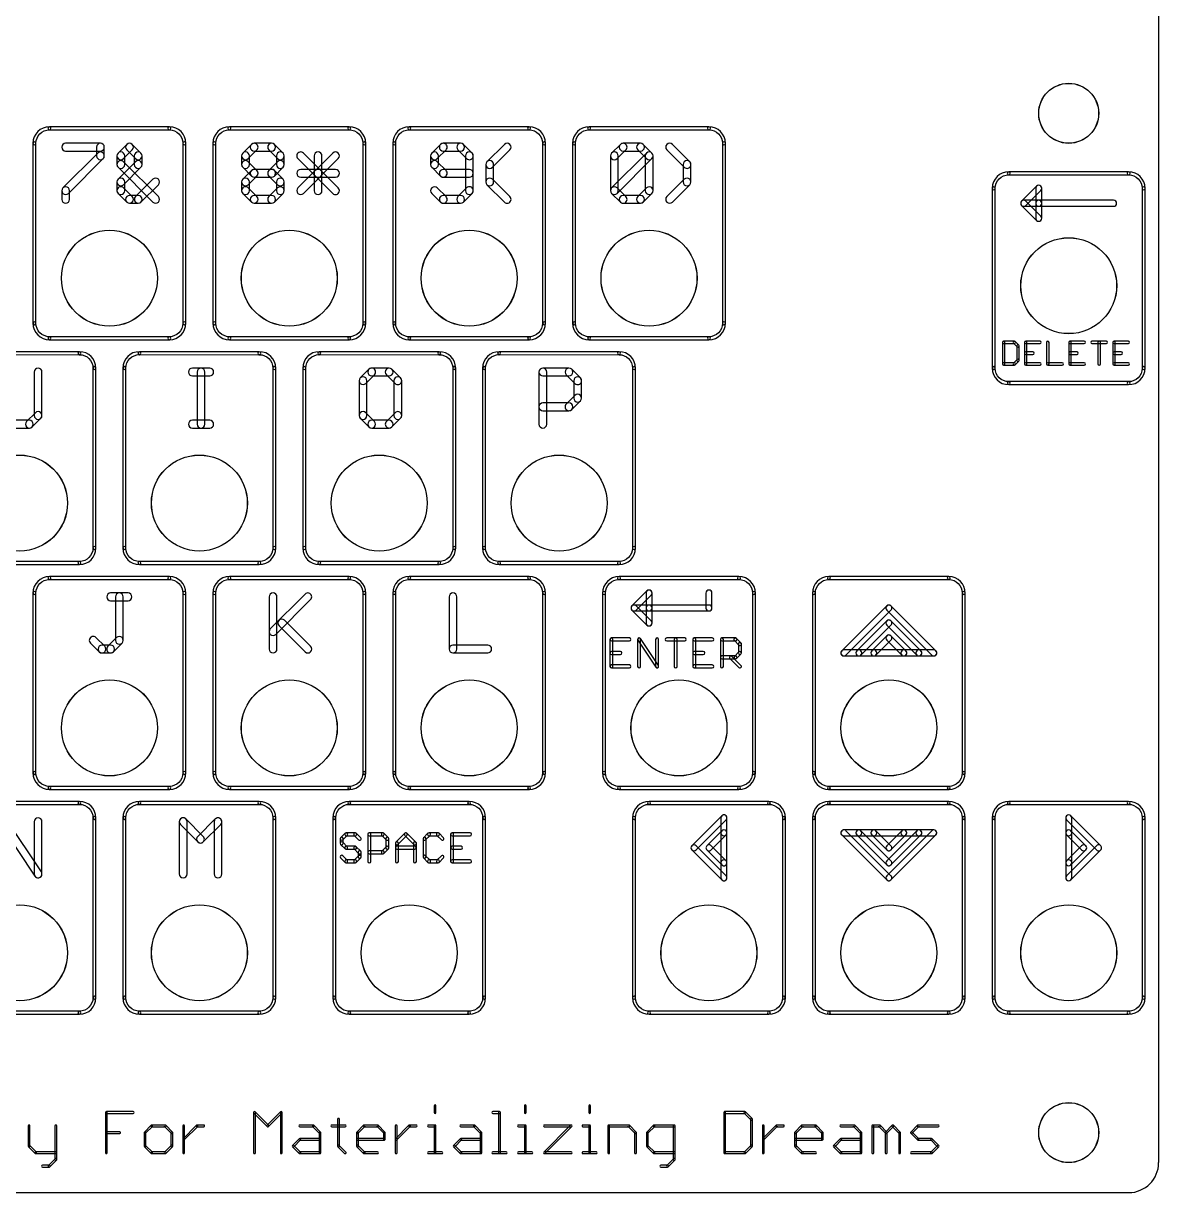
# Model space of a CAD drawing. Extents: x 1.9 to 101, y 1.3 to 100.3.
# Drawn here: x 52.87 to 100.97, y 1.27 to 50.8 of the extents above; entities that cross this region are included whole.
import ezdxf

# ---------------------------------------------------------------- set-up
doc = ezdxf.new("R2010")
doc.units = 0
doc.layers.add('20', color=7, linetype='CONTINUOUS')
doc.layers.add('25', color=6, linetype='CONTINUOUS')

msp = doc.modelspace()

# ---------------------------------------------------------------- linework, layer by layer
at = {"layer": '20'}
for p, q in [((100.965, 99.06), (100.965, 2.54)), ((3.175, 1.27), (99.695, 1.27))]:
    msp.add_line(p, q, dxfattribs=at)
for centre, radius in [((97.155, 46.99), 1.2713), ((97.155, 46.99), 1.2687), ((56.515, 40.005), 2.0333), ((56.515, 40.005), 2.0307), ((64.135, 40.005), 2.0333), ((64.135, 40.005), 2.0307), ((71.755, 40.005), 2.0333), ((71.755, 40.005), 2.0307), ((79.375, 40.005), 2.0333), ((79.375, 40.005), 2.0307), ((97.155, 39.6875), 2.0333), ((97.155, 39.6875), 2.0307), ((52.705, 30.48), 2.0333), ((52.705, 30.48), 2.0307), ((60.325, 30.48), 2.0333), ((60.325, 30.48), 2.0307), ((67.945, 30.48), 2.0333), ((67.945, 30.48), 2.0307), ((75.565, 30.48), 2.0333), ((75.565, 30.48), 2.0307), ((56.515, 20.955), 2.0333), ((56.515, 20.955), 2.0307), ((64.135, 20.955), 2.0333), ((64.135, 20.955), 2.0307), ((71.755, 20.955), 2.0333), ((71.755, 20.955), 2.0307), ((80.645, 20.955), 2.0333), ((80.645, 20.955), 2.0307), ((89.535, 20.955), 2.0333), ((89.535, 20.955), 2.0307), ((52.705, 11.43), 2.0333), ((52.705, 11.43), 2.0307), ((60.325, 11.43), 2.0333), ((60.325, 11.43), 2.0307), ((69.215, 11.43), 2.0333), ((69.215, 11.43), 2.0307), ((81.915, 11.43), 2.0333), ((81.915, 11.43), 2.0307), ((89.535, 11.43), 2.0333), ((89.535, 11.43), 2.0307), ((97.155, 11.43), 2.0333), ((97.155, 11.43), 2.0307), ((97.155, 3.81), 1.2713), ((97.155, 3.81), 1.2687)]:
    msp.add_circle(centre, radius, dxfattribs=at)
msp.add_arc((99.695, 2.54), 1.27, 270, 0, dxfattribs=at)
at = {"layer": '25'}
for points in [[(53.975, 46.2915, 1), (53.975, 46.4185, 0.4142), (53.2765, 45.72, 1), (53.4035, 45.72, -0.4142)], [(59.055, 46.4185), (53.975, 46.4185, 1), (53.975, 46.2915), (59.055, 46.2915, 1)], [(59.6265, 45.72, 1), (59.7535, 45.72, 0.4142), (59.055, 46.4185, 1), (59.055, 46.2915, -0.4142)], [(61.595, 46.2915, 1), (61.595, 46.4185, 0.4142), (60.8965, 45.72, 1), (61.0235, 45.72, -0.4142)], [(66.675, 46.4185), (61.595, 46.4185, 1), (61.595, 46.2915), (66.675, 46.2915, 1)], [(67.2465, 45.72, 1), (67.3735, 45.72, 0.4142), (66.675, 46.4185, 1), (66.675, 46.2915, -0.4142)], [(69.215, 46.2915, 1), (69.215, 46.4185, 0.4142), (68.5165, 45.72, 1), (68.6435, 45.72, -0.4142)], [(74.295, 46.4185), (69.215, 46.4185, 1), (69.215, 46.2915), (74.295, 46.2915, 1)], [(74.8665, 45.72, 1), (74.9935, 45.72, 0.4142), (74.295, 46.4185, 1), (74.295, 46.2915, -0.4142)], [(76.835, 46.2915, 1), (76.835, 46.4185, 0.4142), (76.1365, 45.72, 1), (76.2635, 45.72, -0.4142)], [(81.915, 46.4185), (76.835, 46.4185, 1), (76.835, 46.2915), (81.915, 46.2915, 1)], [(82.4865, 45.72, 1), (82.6135, 45.72, 0.4142), (81.915, 46.4185, 1), (81.915, 46.2915, -0.4142)], [(53.2765, 45.72), (53.2765, 38.1, 1), (53.4035, 38.1), (53.4035, 45.72, 1)], [(54.6588, 45.3917), (56.1333, 45.3917, 1), (56.1333, 45.7219), (54.6588, 45.7219, 1)], [(55.9682, 45.5568), (55.9682, 45.1882, 1), (56.2984, 45.1882), (56.2984, 45.5568, 1)], [(57.2495, 45.6735), (56.8809, 45.3049, 1), (57.1143, 45.0714), (57.483, 45.44, 1)], [(57.8516, 45.3049), (57.483, 45.6735, 1), (57.2495, 45.44), (57.6181, 45.0714, 1)], [(59.7535, 38.1), (59.7535, 45.72, 1), (59.6265, 45.72), (59.6265, 38.1, 1)], [(60.8965, 45.72), (60.8965, 38.1, 1), (61.0235, 38.1), (61.0235, 45.72, 1)], [(62.3955, 45.0714), (62.7642, 45.44, 1), (62.5307, 45.6735), (62.1621, 45.3049, 1)], [(62.6474, 45.3917), (63.3846, 45.3917, 1), (63.3846, 45.7219), (62.6474, 45.7219, 1)], [(63.2679, 45.44), (63.6365, 45.0714, 1), (63.87, 45.3049), (63.5014, 45.6735, 1)], [(67.3735, 38.1), (67.3735, 45.72, 1), (67.2465, 45.72), (67.2465, 38.1, 1)], [(68.5165, 45.72), (68.5165, 38.1, 1), (68.6435, 38.1), (68.6435, 45.72, 1)], [(70.5405, 45.6735), (70.1719, 45.3049, 1), (70.4053, 45.0714), (70.774, 45.44, 1)], [(71.3944, 45.7219), (70.6572, 45.7219, 1), (70.6572, 45.3917), (71.3944, 45.3917, 1)], [(71.8798, 45.3049), (71.5112, 45.6735, 1), (71.2777, 45.44), (71.6463, 45.0714, 1)], [(72.7441, 44.7028), (73.4814, 45.44, 1), (73.2479, 45.6735), (72.5107, 44.9363, 1)], [(74.9935, 38.1), (74.9935, 45.72, 1), (74.8665, 45.72), (74.8665, 38.1, 1)], [(76.1365, 45.72), (76.1365, 38.1, 1), (76.2635, 38.1), (76.2635, 45.72, 1)], [(78.0253, 45.0714), (78.394, 45.44, 1), (78.1605, 45.6735), (77.7919, 45.3049, 1)], [(78.2772, 45.3917), (79.0144, 45.3917, 1), (79.0144, 45.7219), (78.2772, 45.7219, 1)], [(78.8977, 45.44), (79.2663, 45.0714, 1), (79.4998, 45.3049), (79.1312, 45.6735, 1)], [(81.1014, 44.9363), (80.3641, 45.6735, 1), (80.1307, 45.44), (80.8679, 44.7028, 1)], [(82.6135, 38.1), (82.6135, 45.72, 1), (82.4865, 45.72), (82.4865, 38.1, 1)], [(56.0165, 45.3049), (54.5421, 43.8305, 1), (54.7755, 43.597), (56.25, 45.0714, 1)], [(56.8325, 45.1882), (56.8325, 44.8196, 1), (57.1627, 44.8196), (57.1627, 45.1882, 1)], [(57.8999, 44.8196), (57.8999, 45.1882, 1), (57.5697, 45.1882), (57.5697, 44.8196, 1)], [(62.4439, 44.8196), (62.4439, 45.1882, 1), (62.1137, 45.1882), (62.1137, 44.8196, 1)], [(63.5882, 45.1882), (63.5882, 44.8196, 1), (63.9184, 44.8196), (63.9184, 45.1882, 1)], [(64.7343, 43.597), (66.2088, 45.0714, 1), (65.9753, 45.3049), (64.5009, 43.8305, 1)], [(64.5009, 45.0714), (65.9753, 43.597, 1), (66.2088, 43.8305), (64.7343, 45.3049, 1)], [(65.5199, 43.7137), (65.5199, 45.1882, 1), (65.1897, 45.1882), (65.1897, 43.7137, 1)], [(70.1235, 45.1882), (70.1235, 44.8196, 1), (70.4537, 44.8196), (70.4537, 45.1882, 1)], [(71.9282, 43.7137), (71.9282, 45.1882, 1), (71.598, 45.1882), (71.598, 43.7137, 1)], [(78.0737, 43.7137), (78.0737, 45.1882, 1), (77.7435, 45.1882), (77.7435, 43.7137, 1)], [(78.0253, 43.597), (79.4998, 45.0714, 1), (79.2663, 45.3049), (77.7919, 43.8305, 1)], [(79.218, 45.1882), (79.218, 43.7137, 1), (79.5482, 43.7137), (79.5482, 45.1882, 1)], [(57.1143, 43.9656), (57.8516, 44.7028, 1), (57.6181, 44.9363), (56.8809, 44.1991, 1)], [(56.8809, 44.7028), (58.3553, 43.2284, 1), (58.5888, 43.4618), (57.1143, 44.9363, 1)], [(62.7642, 44.5677), (62.3955, 44.9363, 1), (62.1621, 44.7028), (62.5307, 44.3342, 1)], [(62.3955, 43.9656), (62.7642, 44.3342, 1), (62.5307, 44.5677), (62.1621, 44.1991, 1)], [(62.6474, 44.2858), (63.3846, 44.2858, 1), (63.3846, 44.616), (62.6474, 44.616, 1)], [(63.6365, 44.9363), (63.2679, 44.5677, 1), (63.5014, 44.3342), (63.87, 44.7028, 1)], [(63.2679, 44.3342), (63.6365, 43.9656, 1), (63.87, 44.1991), (63.5014, 44.5677, 1)], [(64.6176, 44.2858), (66.0921, 44.2858, 1), (66.0921, 44.616), (64.6176, 44.616, 1)], [(70.1719, 44.7028), (70.5405, 44.3342, 1), (70.774, 44.5677), (70.4053, 44.9363, 1)], [(70.6572, 44.2858), (71.7631, 44.2858, 1), (71.7631, 44.616), (70.6572, 44.616, 1)], [(72.7925, 44.0823), (72.7925, 44.8196, 1), (72.4623, 44.8196), (72.4623, 44.0823, 1)], [(81.1497, 44.0823), (81.1497, 44.8196, 1), (80.8195, 44.8196), (80.8195, 44.0823, 1)], [(57.1627, 43.7137), (57.1627, 44.0823, 1), (56.8325, 44.0823), (56.8325, 43.7137, 1)], [(58.3553, 44.1991), (57.6181, 43.4618, 1), (57.8516, 43.2284), (58.5888, 43.9656, 1)], [(62.4439, 43.7137), (62.4439, 44.0823, 1), (62.1137, 44.0823), (62.1137, 43.7137, 1)], [(63.5882, 44.0823), (63.5882, 43.7137, 1), (63.9184, 43.7137), (63.9184, 44.0823, 1)], [(73.4814, 43.4618), (72.7441, 44.1991, 1), (72.5107, 43.9656), (73.2479, 43.2284, 1)], [(80.3641, 43.2284), (81.1014, 43.9656, 1), (80.8679, 44.1991), (80.1307, 43.4618, 1)], [(94.615, 44.3865, 1), (94.615, 44.5135, 0.4142), (93.9165, 43.815, 1), (94.0435, 43.815, -0.4142)], [(99.695, 44.5135), (94.615, 44.5135, 1), (94.615, 44.3865), (99.695, 44.3865, 1)], [(100.2665, 43.815, 1), (100.3935, 43.815, 0.4142), (99.695, 44.5135, 1), (99.695, 44.3865, -0.4142)], [(54.4937, 43.7137), (54.4937, 43.3451, 1), (54.8239, 43.3451), (54.8239, 43.7137, 1)], [(57.483, 43.4618), (57.1143, 43.8305, 1), (56.8809, 43.597), (57.2495, 43.2284, 1)], [(62.7642, 43.4618), (62.3955, 43.8305, 1), (62.1621, 43.597), (62.5307, 43.2284, 1)], [(63.6365, 43.8305), (63.2679, 43.4618, 1), (63.5014, 43.2284), (63.87, 43.597, 1)], [(70.1719, 43.597), (70.5405, 43.2284, 1), (70.774, 43.4618), (70.4053, 43.8305, 1)], [(71.5112, 43.2284), (71.8798, 43.597, 1), (71.6463, 43.8305), (71.2777, 43.4618, 1)], [(78.394, 43.4618), (78.0253, 43.8305, 1), (77.7919, 43.597), (78.1605, 43.2284, 1)], [(79.2663, 43.8305), (78.8977, 43.4618, 1), (79.1312, 43.2284), (79.4998, 43.597, 1)], [(93.9165, 43.815), (93.9165, 36.195, 1), (94.0435, 36.195), (94.0435, 43.815, 1)], [(95.3398, 43.0902), (95.9748, 43.7252, 1), (95.7952, 43.9048), (95.1602, 43.2698, 1)], [(95.758, 43.815), (95.758, 43.18, 1), (96.012, 43.18), (96.012, 43.815, 1)], [(100.3935, 36.195), (100.3935, 43.815, 1), (100.2665, 43.815), (100.2665, 36.195, 1)], [(57.7348, 43.5102), (57.3662, 43.5102, 1), (57.3662, 43.18), (57.7348, 43.18, 1)], [(63.3846, 43.5102), (62.6474, 43.5102, 1), (62.6474, 43.18), (63.3846, 43.18, 1)], [(70.6572, 43.18), (71.3944, 43.18, 1), (71.3944, 43.5102), (70.6572, 43.5102, 1)], [(79.0144, 43.5102), (78.2772, 43.5102, 1), (78.2772, 43.18), (79.0144, 43.18, 1)], [(95.1602, 43.0902), (95.7952, 42.4552, 1), (95.9748, 42.6348), (95.3398, 43.2698, 1)], [(95.25, 43.053), (95.885, 43.053, 1), (95.885, 43.307), (95.25, 43.307, 1)], [(95.885, 43.053), (99.06, 43.053, 1), (99.06, 43.307), (95.885, 43.307, 1)], [(96.012, 42.545), (96.012, 43.18, 1), (95.758, 43.18), (95.758, 42.545, 1)], [(53.4035, 38.1, 1), (53.2765, 38.1, 0.4142), (53.975, 37.4015, 1), (53.975, 37.5285, -0.4142)], [(59.055, 37.5285, 1), (59.055, 37.4015, 0.4142), (59.7535, 38.1, 1), (59.6265, 38.1, -0.4142)], [(61.0235, 38.1, 1), (60.8965, 38.1, 0.4142), (61.595, 37.4015, 1), (61.595, 37.5285, -0.4142)], [(66.675, 37.5285, 1), (66.675, 37.4015, 0.4142), (67.3735, 38.1, 1), (67.2465, 38.1, -0.4142)], [(68.6435, 38.1, 1), (68.5165, 38.1, 0.4142), (69.215, 37.4015, 1), (69.215, 37.5285, -0.4142)], [(74.295, 37.5285, 1), (74.295, 37.4015, 0.4142), (74.9935, 38.1, 1), (74.8665, 38.1, -0.4142)], [(76.2635, 38.1, 1), (76.1365, 38.1, 0.4142), (76.835, 37.4015, 1), (76.835, 37.5285, -0.4142)], [(81.915, 37.5285, 1), (81.915, 37.4015, 0.4142), (82.6135, 38.1, 1), (82.4865, 38.1, -0.4142)], [(53.975, 37.4015), (59.055, 37.4015, 1), (59.055, 37.5285), (53.975, 37.5285, 1)], [(61.595, 37.4015), (66.675, 37.4015, 1), (66.675, 37.5285), (61.595, 37.5285, 1)], [(69.215, 37.4015), (74.295, 37.4015, 1), (74.295, 37.5285), (69.215, 37.5285, 1)], [(76.835, 37.4015), (81.915, 37.4015, 1), (81.915, 37.5285), (76.835, 37.5285, 1)], [(94.3484, 37.288), (94.3484, 36.3728, 1), (94.45, 36.3728), (94.45, 37.288, 1)], [(94.8568, 37.3388), (94.3992, 37.3388, 1), (94.3992, 37.2372), (94.8568, 37.2372, 1)], [(95.0453, 37.1714), (94.8928, 37.3239, 1), (94.8209, 37.2521), (94.9734, 37.0995, 1)], [(95.0602, 36.5253), (95.0602, 37.1354, 1), (94.9586, 37.1354), (94.9586, 36.5253, 1)], [(95.9449, 37.3388), (95.3348, 37.3388, 1), (95.3348, 37.2372), (95.9449, 37.2372, 1)], [(95.284, 37.288), (95.284, 36.3728, 1), (95.3856, 36.3728), (95.3856, 37.288, 1)], [(96.2195, 37.288), (96.2195, 36.3728, 1), (96.3211, 36.3728), (96.3211, 37.288, 1)], [(97.8159, 37.3388), (97.2058, 37.3388, 1), (97.2058, 37.2372), (97.8159, 37.2372, 1)], [(97.155, 37.288), (97.155, 36.3728, 1), (97.2566, 36.3728), (97.2566, 37.288, 1)], [(98.1413, 37.2372), (98.7514, 37.2372, 1), (98.7514, 37.3388), (98.1413, 37.3388, 1)], [(98.4972, 36.3728), (98.4972, 37.288, 1), (98.3956, 37.288), (98.3956, 36.3728, 1)], [(99.687, 37.3388), (99.0768, 37.3388, 1), (99.0768, 37.2372), (99.687, 37.2372, 1)], [(99.026, 37.288), (99.026, 36.3728, 1), (99.1276, 36.3728), (99.1276, 37.288, 1)], [(55.245, 36.8935), (50.165, 36.8935, 1), (50.165, 36.7665), (55.245, 36.7665, 1)], [(55.8165, 36.195, 1), (55.9435, 36.195, 0.4142), (55.245, 36.8935, 1), (55.245, 36.7665, -0.4142)], [(57.785, 36.7665, 1), (57.785, 36.8935, 0.4142), (57.0865, 36.195, 1), (57.2135, 36.195, -0.4142)], [(62.865, 36.8935), (57.785, 36.8935, 1), (57.785, 36.7665), (62.865, 36.7665, 1)], [(63.4365, 36.195, 1), (63.5635, 36.195, 0.4142), (62.865, 36.8935, 1), (62.865, 36.7665, -0.4142)], [(65.405, 36.7665, 1), (65.405, 36.8935, 0.4142), (64.7065, 36.195, 1), (64.8335, 36.195, -0.4142)], [(70.485, 36.8935), (65.405, 36.8935, 1), (65.405, 36.7665), (70.485, 36.7665, 1)], [(71.0565, 36.195, 1), (71.1835, 36.195, 0.4142), (70.485, 36.8935, 1), (70.485, 36.7665, -0.4142)], [(73.025, 36.7665, 1), (73.025, 36.8935, 0.4142), (72.3265, 36.195, 1), (72.4535, 36.195, -0.4142)], [(78.105, 36.8935), (73.025, 36.8935, 1), (73.025, 36.7665), (78.105, 36.7665, 1)], [(78.6765, 36.195, 1), (78.8035, 36.195, 0.4142), (78.105, 36.8935, 1), (78.105, 36.7665, -0.4142)], [(95.3348, 36.7796), (95.6398, 36.7796, 1), (95.6398, 36.8812), (95.3348, 36.8812, 1)], [(97.2058, 36.7796), (97.5109, 36.7796, 1), (97.5109, 36.8812), (97.2058, 36.8812, 1)], [(99.0768, 36.7796), (99.3819, 36.7796, 1), (99.3819, 36.8812), (99.0768, 36.8812, 1)], [(53.6578, 34.1887), (53.6578, 36.0318, 1), (53.3276, 36.0318), (53.3276, 34.1887, 1)], [(55.9435, 28.575), (55.9435, 36.195, 1), (55.8165, 36.195), (55.8165, 28.575, 1)], [(57.0865, 36.195), (57.0865, 28.575, 1), (57.2135, 28.575), (57.2135, 36.195, 1)], [(60.028, 35.8667), (60.7652, 35.8667, 1), (60.7652, 36.1969), (60.028, 36.1969, 1)], [(60.5617, 33.8201), (60.5617, 36.0318, 1), (60.2315, 36.0318), (60.2315, 33.8201, 1)], [(63.5635, 28.575), (63.5635, 36.195, 1), (63.4365, 36.195), (63.4365, 28.575, 1)], [(64.7065, 36.195), (64.7065, 28.575, 1), (64.8335, 28.575), (64.8335, 36.195, 1)], [(67.5101, 36.1485), (67.1415, 35.7799, 1), (67.3749, 35.5464), (67.7436, 35.915, 1)], [(68.364, 36.1969), (67.6268, 36.1969, 1), (67.6268, 35.8667), (68.364, 35.8667, 1)], [(68.8494, 35.7799), (68.4808, 36.1485, 1), (68.2473, 35.915), (68.6159, 35.5464, 1)], [(71.1835, 28.575), (71.1835, 36.195, 1), (71.0565, 36.195), (71.0565, 28.575, 1)], [(72.3265, 36.195), (72.3265, 28.575, 1), (72.4535, 28.575), (72.4535, 36.195, 1)], [(75.0433, 33.8201), (75.0433, 36.0318, 1), (74.7131, 36.0318), (74.7131, 33.8201, 1)], [(74.8782, 35.8667), (75.984, 35.8667, 1), (75.984, 36.1969), (74.8782, 36.1969, 1)], [(75.8673, 35.915), (76.2359, 35.5464, 1), (76.4694, 35.7799), (76.1008, 36.1485, 1)], [(78.8035, 28.575), (78.8035, 36.195, 1), (78.6765, 36.195), (78.6765, 28.575, 1)], [(94.0435, 36.195, 1), (93.9165, 36.195, 0.4142), (94.615, 35.4965, 1), (94.615, 35.6235, -0.4142)], [(94.3992, 36.322), (94.8568, 36.322, 1), (94.8568, 36.4236), (94.3992, 36.4236, 1)], [(94.8928, 36.3369), (95.0453, 36.4894, 1), (94.9734, 36.5612), (94.8209, 36.4087, 1)], [(95.3348, 36.322), (95.9449, 36.322, 1), (95.9449, 36.4236), (95.3348, 36.4236, 1)], [(96.2703, 36.322), (96.8804, 36.322, 1), (96.8804, 36.4236), (96.2703, 36.4236, 1)], [(97.2058, 36.322), (97.8159, 36.322, 1), (97.8159, 36.4236), (97.2058, 36.4236, 1)], [(99.0768, 36.322), (99.687, 36.322, 1), (99.687, 36.4236), (99.0768, 36.4236, 1)], [(99.695, 35.6235, 1), (99.695, 35.4965, 0.4142), (100.3935, 36.195, 1), (100.2665, 36.195, -0.4142)], [(67.0931, 35.6632), (67.0931, 34.1887, 1), (67.4233, 34.1887), (67.4233, 35.6632, 1)], [(68.8978, 34.1887), (68.8978, 35.6632, 1), (68.5676, 35.6632), (68.5676, 34.1887, 1)], [(76.1876, 35.6632), (76.1876, 34.9259, 1), (76.5178, 34.9259), (76.5178, 35.6632, 1)], [(94.615, 35.4965), (99.695, 35.4965, 1), (99.695, 35.6235), (94.615, 35.6235, 1)], [(75.984, 34.7224), (74.8782, 34.7224, 1), (74.8782, 34.3922), (75.984, 34.3922, 1)], [(76.2359, 35.0427), (75.8673, 34.6741, 1), (76.1008, 34.4406), (76.4694, 34.8092, 1)], [(53.2408, 33.7034), (53.6094, 34.072, 1), (53.3759, 34.3055), (53.0073, 33.9368, 1)], [(67.1415, 34.072), (67.5101, 33.7034, 1), (67.7436, 33.9368), (67.3749, 34.3055, 1)], [(68.4808, 33.7034), (68.8494, 34.072, 1), (68.6159, 34.3055), (68.2473, 33.9368, 1)], [(52.3868, 33.655), (53.124, 33.655, 1), (53.124, 33.9852), (52.3868, 33.9852, 1)], [(60.028, 33.655), (60.7652, 33.655, 1), (60.7652, 33.9852), (60.028, 33.9852, 1)], [(67.6268, 33.655), (68.364, 33.655, 1), (68.364, 33.9852), (67.6268, 33.9852, 1)], [(55.245, 28.0035, 1), (55.245, 27.8765, 0.4142), (55.9435, 28.575, 1), (55.8165, 28.575, -0.4142)], [(57.2135, 28.575, 1), (57.0865, 28.575, 0.4142), (57.785, 27.8765, 1), (57.785, 28.0035, -0.4142)], [(62.865, 28.0035, 1), (62.865, 27.8765, 0.4142), (63.5635, 28.575, 1), (63.4365, 28.575, -0.4142)], [(64.8335, 28.575, 1), (64.7065, 28.575, 0.4142), (65.405, 27.8765, 1), (65.405, 28.0035, -0.4142)], [(70.485, 28.0035, 1), (70.485, 27.8765, 0.4142), (71.1835, 28.575, 1), (71.0565, 28.575, -0.4142)], [(72.4535, 28.575, 1), (72.3265, 28.575, 0.4142), (73.025, 27.8765, 1), (73.025, 28.0035, -0.4142)], [(78.105, 28.0035, 1), (78.105, 27.8765, 0.4142), (78.8035, 28.575, 1), (78.6765, 28.575, -0.4142)], [(50.165, 27.8765), (55.245, 27.8765, 1), (55.245, 28.0035), (50.165, 28.0035, 1)], [(57.785, 27.8765), (62.865, 27.8765, 1), (62.865, 28.0035), (57.785, 28.0035, 1)], [(65.405, 27.8765), (70.485, 27.8765, 1), (70.485, 28.0035), (65.405, 28.0035, 1)], [(73.025, 27.8765), (78.105, 27.8765, 1), (78.105, 28.0035), (73.025, 28.0035, 1)], [(53.975, 27.2415, 1), (53.975, 27.3685, 0.4142), (53.2765, 26.67, 1), (53.4035, 26.67, -0.4142)], [(59.055, 27.3685), (53.975, 27.3685, 1), (53.975, 27.2415), (59.055, 27.2415, 1)], [(59.6265, 26.67, 1), (59.7535, 26.67, 0.4142), (59.055, 27.3685, 1), (59.055, 27.2415, -0.4142)], [(61.595, 27.2415, 1), (61.595, 27.3685, 0.4142), (60.8965, 26.67, 1), (61.0235, 26.67, -0.4142)], [(66.675, 27.3685), (61.595, 27.3685, 1), (61.595, 27.2415), (66.675, 27.2415, 1)], [(67.2465, 26.67, 1), (67.3735, 26.67, 0.4142), (66.675, 27.3685, 1), (66.675, 27.2415, -0.4142)], [(69.215, 27.2415, 1), (69.215, 27.3685, 0.4142), (68.5165, 26.67, 1), (68.6435, 26.67, -0.4142)], [(74.295, 27.3685), (69.215, 27.3685, 1), (69.215, 27.2415), (74.295, 27.2415, 1)], [(74.8665, 26.67, 1), (74.9935, 26.67, 0.4142), (74.295, 27.3685, 1), (74.295, 27.2415, -0.4142)], [(78.105, 27.2415, 1), (78.105, 27.3685, 0.4142), (77.4065, 26.67, 1), (77.5335, 26.67, -0.4142)], [(83.185, 27.3685), (78.105, 27.3685, 1), (78.105, 27.2415), (83.185, 27.2415, 1)], [(83.7565, 26.67, 1), (83.8835, 26.67, 0.4142), (83.185, 27.3685, 1), (83.185, 27.2415, -0.4142)], [(86.995, 27.2415, 1), (86.995, 27.3685, 0.4142), (86.2965, 26.67, 1), (86.4235, 26.67, -0.4142)], [(92.075, 27.3685), (86.995, 27.3685, 1), (86.995, 27.2415), (92.075, 27.2415, 1)], [(92.6465, 26.67, 1), (92.7735, 26.67, 0.4142), (92.075, 27.3685, 1), (92.075, 27.2415, -0.4142)], [(78.8298, 25.9452), (79.4648, 26.5802, 1), (79.2852, 26.7598), (78.6502, 26.1248, 1)], [(79.248, 26.67), (79.248, 26.035, 1), (79.502, 26.035), (79.502, 26.67, 1)], [(82.042, 26.035), (82.042, 26.67, 1), (81.788, 26.67), (81.788, 26.035, 1)], [(53.2765, 26.67), (53.2765, 19.05, 1), (53.4035, 19.05), (53.4035, 26.67, 1)], [(56.5654, 26.3417), (57.3027, 26.3417, 1), (57.3027, 26.6719), (56.5654, 26.6719, 1)], [(57.0991, 24.6637), (57.0991, 26.5068, 1), (56.7689, 26.5068), (56.7689, 24.6637, 1)], [(59.7535, 19.05), (59.7535, 26.67, 1), (59.6265, 26.67), (59.6265, 19.05, 1)], [(60.8965, 26.67), (60.8965, 19.05, 1), (61.0235, 19.05), (61.0235, 26.67, 1)], [(63.2831, 26.5068), (63.2831, 24.2951, 1), (63.6133, 24.2951), (63.6133, 26.5068, 1)], [(63.5649, 24.9156), (65.0394, 26.39, 1), (64.8059, 26.6235), (63.3315, 25.1491, 1)], [(67.3735, 19.05), (67.3735, 26.67, 1), (67.2465, 26.67), (67.2465, 19.05, 1)], [(68.5165, 26.67), (68.5165, 19.05, 1), (68.6435, 19.05), (68.6435, 26.67, 1)], [(70.9031, 26.5068), (70.9031, 24.2951, 1), (71.2333, 24.2951), (71.2333, 26.5068, 1)], [(74.9935, 19.05), (74.9935, 26.67, 1), (74.8665, 26.67), (74.8665, 19.05, 1)], [(77.4065, 26.67), (77.4065, 19.05, 1), (77.5335, 19.05), (77.5335, 26.67, 1)], [(83.8835, 19.05), (83.8835, 26.67, 1), (83.7565, 26.67), (83.7565, 19.05, 1)], [(86.2965, 26.67), (86.2965, 19.05, 1), (86.4235, 19.05), (86.4235, 26.67, 1)], [(92.7735, 19.05), (92.7735, 26.67, 1), (92.6465, 26.67), (92.6465, 19.05, 1)], [(78.74, 25.908), (79.375, 25.908, 1), (79.375, 26.162), (78.74, 26.162, 1)], [(78.6502, 25.9452), (79.2852, 25.3102, 1), (79.4648, 25.4898), (78.8298, 26.1248, 1)], [(79.375, 25.908), (81.915, 25.908, 1), (81.915, 26.162), (79.375, 26.162, 1)], [(79.502, 25.4), (79.502, 26.035, 1), (79.248, 26.035), (79.248, 25.4, 1)], [(87.7198, 24.0402), (89.6248, 25.9452, 1), (89.4452, 26.1248), (87.5402, 24.2198, 1)], [(89.4452, 25.9452), (91.3502, 24.0402, 1), (91.5298, 24.2198), (89.6248, 26.1248, 1)], [(63.7001, 25.2842), (64.8059, 24.1784, 1), (65.0394, 24.4118), (63.9336, 25.5177, 1)], [(88.3548, 24.0402), (89.6248, 25.3102, 1), (89.4452, 25.4898), (88.1752, 24.2198, 1)], [(89.4452, 25.3102), (90.7152, 24.0402, 1), (90.8948, 24.2198), (89.6248, 25.4898, 1)], [(55.7115, 24.547), (56.0801, 24.1784, 1), (56.3136, 24.4118), (55.9449, 24.7805, 1)], [(56.6822, 24.1784), (57.0508, 24.547, 1), (56.8173, 24.7805), (56.4487, 24.4118, 1)], [(78.5477, 24.766), (77.785, 24.766, 1), (77.785, 24.639), (78.5477, 24.639, 1)], [(77.7215, 24.7025), (77.7215, 23.5585, 1), (77.8485, 23.5585), (77.8485, 24.7025, 1)], [(79.0179, 23.5585), (79.0179, 24.7025, 1), (78.8909, 24.7025), (78.8909, 23.5585, 1)], [(78.9016, 24.6673), (79.6642, 23.5233, 1), (79.7699, 23.5937), (79.0072, 24.7377, 1)], [(79.7806, 23.5585), (79.7806, 24.7025, 1), (79.6535, 24.7025), (79.6535, 23.5585, 1)], [(80.1238, 24.639), (80.8864, 24.639, 1), (80.8864, 24.766), (80.1238, 24.766, 1)], [(80.5686, 23.5585), (80.5686, 24.7025, 1), (80.4416, 24.7025), (80.4416, 23.5585, 1)], [(82.0558, 24.766), (81.2932, 24.766, 1), (81.2932, 24.639), (82.0558, 24.639, 1)], [(81.2297, 24.7025), (81.2297, 23.5585, 1), (81.3567, 23.5585), (81.3567, 24.7025, 1)], [(82.5261, 23.5585), (82.5261, 24.7025, 1), (82.3991, 24.7025), (82.3991, 23.5585, 1)], [(82.4626, 24.639), (83.0346, 24.639, 1), (83.0346, 24.766), (82.4626, 24.766, 1)], [(82.9897, 24.6576), (83.1803, 24.4669, 1), (83.2701, 24.5567), (83.0795, 24.7474, 1)], [(88.9898, 24.0402), (89.6248, 24.6752, 1), (89.4452, 24.8548), (88.8102, 24.2198, 1)], [(89.4452, 24.6752), (90.0802, 24.0402, 1), (90.2598, 24.2198), (89.6248, 24.8548, 1)], [(56.1968, 24.13), (56.5654, 24.13, 1), (56.5654, 24.4602), (56.1968, 24.4602, 1)], [(71.0682, 24.13), (72.5427, 24.13, 1), (72.5427, 24.4602), (71.0682, 24.4602, 1)], [(83.1617, 24.5118), (83.1617, 24.1305, 1), (83.2887, 24.1305), (83.2887, 24.5118, 1)], [(77.785, 24.067), (78.1663, 24.067, 1), (78.1663, 24.194), (77.785, 24.194, 1)], [(81.2932, 24.067), (81.6745, 24.067, 1), (81.6745, 24.194), (81.2932, 24.194, 1)], [(83.0346, 24.0033), (82.4626, 24.0033, 1), (82.4626, 23.8763), (83.0346, 23.8763, 1)], [(82.799, 23.8949), (83.1803, 23.5136, 1), (83.2701, 23.6034), (82.8888, 23.9847, 1)], [(83.1803, 24.1754), (82.9897, 23.9847, 1), (83.0795, 23.8949), (83.2701, 24.0856, 1)], [(88.265, 24.257), (87.63, 24.257, 1), (87.63, 24.003), (88.265, 24.003, 1)], [(88.9, 24.257), (88.265, 24.257, 1), (88.265, 24.003), (88.9, 24.003, 1)], [(90.17, 24.257), (88.9, 24.257, 1), (88.9, 24.003), (90.17, 24.003, 1)], [(90.805, 24.257), (90.17, 24.257, 1), (90.17, 24.003), (90.805, 24.003, 1)], [(91.44, 24.257), (90.805, 24.257, 1), (90.805, 24.003), (91.44, 24.003, 1)], [(77.785, 23.495), (78.5477, 23.495, 1), (78.5477, 23.622), (77.785, 23.622, 1)], [(81.2932, 23.495), (82.0558, 23.495, 1), (82.0558, 23.622), (81.2932, 23.622, 1)], [(53.4035, 19.05, 1), (53.2765, 19.05, 0.4142), (53.975, 18.3515, 1), (53.975, 18.4785, -0.4142)], [(59.055, 18.4785, 1), (59.055, 18.3515, 0.4142), (59.7535, 19.05, 1), (59.6265, 19.05, -0.4142)], [(61.0235, 19.05, 1), (60.8965, 19.05, 0.4142), (61.595, 18.3515, 1), (61.595, 18.4785, -0.4142)], [(66.675, 18.4785, 1), (66.675, 18.3515, 0.4142), (67.3735, 19.05, 1), (67.2465, 19.05, -0.4142)], [(68.6435, 19.05, 1), (68.5165, 19.05, 0.4142), (69.215, 18.3515, 1), (69.215, 18.4785, -0.4142)], [(74.295, 18.4785, 1), (74.295, 18.3515, 0.4142), (74.9935, 19.05, 1), (74.8665, 19.05, -0.4142)], [(77.5335, 19.05, 1), (77.4065, 19.05, 0.4142), (78.105, 18.3515, 1), (78.105, 18.4785, -0.4142)], [(83.185, 18.4785, 1), (83.185, 18.3515, 0.4142), (83.8835, 19.05, 1), (83.7565, 19.05, -0.4142)], [(86.4235, 19.05, 1), (86.2965, 19.05, 0.4142), (86.995, 18.3515, 1), (86.995, 18.4785, -0.4142)], [(92.075, 18.4785, 1), (92.075, 18.3515, 0.4142), (92.7735, 19.05, 1), (92.6465, 19.05, -0.4142)], [(53.975, 18.3515), (59.055, 18.3515, 1), (59.055, 18.4785), (53.975, 18.4785, 1)], [(61.595, 18.3515), (66.675, 18.3515, 1), (66.675, 18.4785), (61.595, 18.4785, 1)], [(69.215, 18.3515), (74.295, 18.3515, 1), (74.295, 18.4785), (69.215, 18.4785, 1)], [(78.105, 18.3515), (83.185, 18.3515, 1), (83.185, 18.4785), (78.105, 18.4785, 1)], [(86.995, 18.3515), (92.075, 18.3515, 1), (92.075, 18.4785), (86.995, 18.4785, 1)], [(55.245, 17.8435), (50.165, 17.8435, 1), (50.165, 17.7165), (55.245, 17.7165, 1)], [(55.8165, 17.145, 1), (55.9435, 17.145, 0.4142), (55.245, 17.8435, 1), (55.245, 17.7165, -0.4142)], [(57.785, 17.7165, 1), (57.785, 17.8435, 0.4142), (57.0865, 17.145, 1), (57.2135, 17.145, -0.4142)], [(62.865, 17.8435), (57.785, 17.8435, 1), (57.785, 17.7165), (62.865, 17.7165, 1)], [(63.4365, 17.145, 1), (63.5635, 17.145, 0.4142), (62.865, 17.8435, 1), (62.865, 17.7165, -0.4142)], [(66.675, 17.7165, 1), (66.675, 17.8435, 0.4142), (65.9765, 17.145, 1), (66.1035, 17.145, -0.4142)], [(71.755, 17.8435), (66.675, 17.8435, 1), (66.675, 17.7165), (71.755, 17.7165, 1)], [(72.3265, 17.145, 1), (72.4535, 17.145, 0.4142), (71.755, 17.8435, 1), (71.755, 17.7165, -0.4142)], [(79.375, 17.7165, 1), (79.375, 17.8435, 0.4142), (78.6765, 17.145, 1), (78.8035, 17.145, -0.4142)], [(84.455, 17.8435), (79.375, 17.8435, 1), (79.375, 17.7165), (84.455, 17.7165, 1)], [(85.0265, 17.145, 1), (85.1535, 17.145, 0.4142), (84.455, 17.8435, 1), (84.455, 17.7165, -0.4142)], [(86.995, 17.7165, 1), (86.995, 17.8435, 0.4142), (86.2965, 17.145, 1), (86.4235, 17.145, -0.4142)], [(92.075, 17.8435), (86.995, 17.8435, 1), (86.995, 17.7165), (92.075, 17.7165, 1)], [(92.6465, 17.145, 1), (92.7735, 17.145, 0.4142), (92.075, 17.8435, 1), (92.075, 17.7165, -0.4142)], [(94.615, 17.7165, 1), (94.615, 17.8435, 0.4142), (93.9165, 17.145, 1), (94.0435, 17.145, -0.4142)], [(99.695, 17.8435), (94.615, 17.8435, 1), (94.615, 17.7165), (99.695, 17.7165, 1)], [(100.2665, 17.145, 1), (100.3935, 17.145, 0.4142), (99.695, 17.8435, 1), (99.695, 17.7165, -0.4142)], [(51.8808, 16.8902), (53.3553, 14.6785, 1), (53.63, 14.8617), (52.1556, 17.0734, 1)], [(53.6578, 14.7701), (53.6578, 16.9818, 1), (53.3276, 16.9818), (53.3276, 14.7701, 1)], [(55.9435, 9.525), (55.9435, 17.145, 1), (55.8165, 17.145), (55.8165, 9.525, 1)], [(57.0865, 17.145), (57.0865, 9.525, 1), (57.2135, 9.525), (57.2135, 17.145, 1)], [(59.8033, 14.7701), (59.8033, 16.9818, 1), (59.4731, 16.9818), (59.4731, 14.7701, 1)], [(59.5215, 16.865), (60.2587, 16.1278, 1), (60.4922, 16.3613), (59.7549, 17.0985, 1)], [(60.4922, 16.1278), (61.2294, 16.865, 1), (60.9959, 17.0985), (60.2587, 16.3613, 1)], [(60.9476, 16.9818), (60.9476, 14.7701, 1), (61.2778, 14.7701), (61.2778, 16.9818, 1)], [(63.5635, 9.525), (63.5635, 17.145, 1), (63.4365, 17.145), (63.4365, 9.525, 1)], [(65.9765, 17.145), (65.9765, 9.525, 1), (66.1035, 9.525), (66.1035, 17.145, 1)], [(72.4535, 9.525), (72.4535, 17.145, 1), (72.3265, 17.145), (72.3265, 9.525, 1)], [(78.6765, 17.145), (78.6765, 9.525, 1), (78.8035, 9.525), (78.8035, 17.145, 1)], [(81.3698, 15.7852), (82.6398, 17.0552, 1), (82.4602, 17.2348), (81.1902, 15.9648, 1)], [(82.423, 17.145), (82.423, 16.51, 1), (82.677, 16.51), (82.677, 17.145, 1)], [(85.1535, 9.525), (85.1535, 17.145, 1), (85.0265, 17.145), (85.0265, 9.525, 1)], [(86.2965, 17.145), (86.2965, 9.525, 1), (86.4235, 9.525), (86.4235, 17.145, 1)], [(92.7735, 9.525), (92.7735, 17.145, 1), (92.6465, 17.145), (92.6465, 9.525, 1)], [(93.9165, 17.145), (93.9165, 9.525, 1), (94.0435, 9.525), (94.0435, 17.145, 1)], [(97.282, 16.51), (97.282, 17.145, 1), (97.028, 17.145), (97.028, 16.51, 1)], [(97.0652, 17.0552), (98.3352, 15.7852, 1), (98.5148, 15.9648), (97.2448, 17.2348, 1)], [(100.3935, 9.525), (100.3935, 17.145, 1), (100.2665, 17.145), (100.2665, 9.525, 1)], [(66.5008, 16.4924), (66.3101, 16.3017, 1), (66.3999, 16.2119), (66.5906, 16.4026, 1)], [(66.927, 16.511), (66.5457, 16.511, 1), (66.5457, 16.384), (66.927, 16.384, 1)], [(67.1626, 16.3017), (66.9719, 16.4924, 1), (66.8821, 16.4026), (67.0728, 16.2119, 1)], [(67.5879, 15.3035), (67.5879, 16.4475, 1), (67.4609, 16.4475), (67.4609, 15.3035, 1)], [(67.5244, 16.384), (68.0964, 16.384, 1), (68.0964, 16.511), (67.5244, 16.511, 1)], [(68.0515, 16.4026), (68.2421, 16.2119, 1), (68.332, 16.3017), (68.1413, 16.4924, 1)], [(68.7387, 16.0212), (69.12, 16.4026, 1), (69.0302, 16.4924), (68.6489, 16.1111, 1)], [(69.0302, 16.4026), (69.4115, 16.0212, 1), (69.5013, 16.1111), (69.12, 16.4924, 1)], [(70.009, 16.4924), (69.8183, 16.3017, 1), (69.9081, 16.2119), (70.0988, 16.4026, 1)], [(70.4352, 16.511), (70.0539, 16.511, 1), (70.0539, 16.384), (70.4352, 16.384, 1)], [(70.6707, 16.3017), (70.4801, 16.4924, 1), (70.3903, 16.4026), (70.5809, 16.2119, 1)], [(71.7952, 16.511), (71.0326, 16.511, 1), (71.0326, 16.384), (71.7952, 16.384, 1)], [(70.9691, 16.4475), (70.9691, 15.3035, 1), (71.0961, 15.3035), (71.0961, 16.4475, 1)], [(82.0048, 15.7852), (82.6398, 16.4202, 1), (82.4602, 16.5998), (81.8252, 15.9648, 1)], [(82.423, 16.51), (82.423, 15.24, 1), (82.677, 15.24), (82.677, 16.51, 1)], [(89.6248, 14.6948), (87.7198, 16.5998, 1), (87.5402, 16.4202), (89.4452, 14.5152, 1)], [(87.63, 16.383), (88.265, 16.383, 1), (88.265, 16.637), (87.63, 16.637, 1)], [(88.265, 16.383), (88.9, 16.383, 1), (88.9, 16.637), (88.265, 16.637, 1)], [(89.6248, 15.3298), (88.3548, 16.5998, 1), (88.1752, 16.4202), (89.4452, 15.1502, 1)], [(88.9, 16.383), (90.17, 16.383, 1), (90.17, 16.637), (88.9, 16.637, 1)], [(89.6248, 15.9648), (88.9898, 16.5998, 1), (88.8102, 16.4202), (89.4452, 15.7852, 1)], [(91.3502, 16.5998), (89.4452, 14.6948, 1), (89.6248, 14.5152), (91.5298, 16.4202, 1)], [(90.7152, 16.5998), (89.4452, 15.3298, 1), (89.6248, 15.1502), (90.8948, 16.4202, 1)], [(90.0802, 16.5998), (89.4452, 15.9648, 1), (89.6248, 15.7852), (90.2598, 16.4202, 1)], [(90.17, 16.383), (90.805, 16.383, 1), (90.805, 16.637), (90.17, 16.637, 1)], [(90.805, 16.383), (91.44, 16.383, 1), (91.44, 16.637), (90.805, 16.637, 1)], [(97.282, 15.24), (97.282, 16.51, 1), (97.028, 16.51), (97.028, 15.24, 1)], [(97.0652, 16.4202), (97.7002, 15.7852, 1), (97.8798, 15.9648), (97.2448, 16.5998, 1)], [(66.2915, 16.2568), (66.2915, 16.0662, 1), (66.4185, 16.0662), (66.4185, 16.2568, 1)], [(66.3101, 16.0212), (66.5008, 15.8306, 1), (66.5906, 15.9204), (66.3999, 16.1111, 1)], [(66.5457, 15.812), (66.927, 15.812, 1), (66.927, 15.939), (66.5457, 15.939, 1)], [(66.8821, 15.8306), (67.0728, 15.6399, 1), (67.1626, 15.7297), (66.9719, 15.9204, 1)], [(68.2421, 15.9204), (68.0515, 15.7297, 1), (68.1413, 15.6399), (68.332, 15.8306, 1)], [(68.2236, 16.2568), (68.2236, 15.8755, 1), (68.3506, 15.8755), (68.3506, 16.2568, 1)], [(68.7573, 15.3035), (68.7573, 16.0662, 1), (68.6303, 16.0662), (68.6303, 15.3035, 1)], [(68.6938, 15.812), (69.4564, 15.812, 1), (69.4564, 15.939), (68.6938, 15.939, 1)], [(69.3929, 16.0662), (69.3929, 15.3035, 1), (69.5199, 15.3035), (69.5199, 16.0662, 1)], [(69.7997, 16.2568), (69.7997, 15.4942, 1), (69.9267, 15.4942), (69.9267, 16.2568, 1)], [(71.0326, 15.812), (71.4139, 15.812, 1), (71.4139, 15.939), (71.0326, 15.939, 1)], [(82.6398, 14.6948), (81.3698, 15.9648, 1), (81.1902, 15.7852), (82.4602, 14.5152, 1)], [(82.6398, 15.3298), (82.0048, 15.9648, 1), (81.8252, 15.7852), (82.4602, 15.1502, 1)], [(98.3352, 15.9648), (97.0652, 14.6948, 1), (97.2448, 14.5152), (98.5148, 15.7852, 1)], [(97.7002, 15.9648), (97.0652, 15.3298, 1), (97.2448, 15.1502), (97.8798, 15.7852, 1)], [(66.5906, 15.3484), (66.3999, 15.5391, 1), (66.3101, 15.4493), (66.5008, 15.2586, 1)], [(66.927, 15.367), (66.5457, 15.367, 1), (66.5457, 15.24), (66.927, 15.24, 1)], [(67.0728, 15.5391), (66.8821, 15.3484, 1), (66.9719, 15.2586), (67.1626, 15.4493, 1)], [(67.0542, 15.6848), (67.0542, 15.4942, 1), (67.1812, 15.4942), (67.1812, 15.6848, 1)], [(68.0964, 15.7483), (67.5244, 15.7483, 1), (67.5244, 15.6213), (68.0964, 15.6213, 1)], [(69.8183, 15.4493), (70.009, 15.2586, 1), (70.0988, 15.3484), (69.9081, 15.5391, 1)], [(70.0539, 15.24), (70.4352, 15.24, 1), (70.4352, 15.367), (70.0539, 15.367, 1)], [(70.4801, 15.2586), (70.6707, 15.4493, 1), (70.5809, 15.5391), (70.3903, 15.3484, 1)], [(71.0326, 15.24), (71.7952, 15.24, 1), (71.7952, 15.367), (71.0326, 15.367, 1)], [(82.423, 15.24), (82.423, 14.605, 1), (82.677, 14.605), (82.677, 15.24, 1)], [(97.282, 14.605), (97.282, 15.24, 1), (97.028, 15.24), (97.028, 14.605, 1)], [(55.245, 8.9535, 1), (55.245, 8.8265, 0.4142), (55.9435, 9.525, 1), (55.8165, 9.525, -0.4142)], [(57.2135, 9.525, 1), (57.0865, 9.525, 0.4142), (57.785, 8.8265, 1), (57.785, 8.9535, -0.4142)], [(62.865, 8.9535, 1), (62.865, 8.8265, 0.4142), (63.5635, 9.525, 1), (63.4365, 9.525, -0.4142)], [(66.1035, 9.525, 1), (65.9765, 9.525, 0.4142), (66.675, 8.8265, 1), (66.675, 8.9535, -0.4142)], [(71.755, 8.9535, 1), (71.755, 8.8265, 0.4142), (72.4535, 9.525, 1), (72.3265, 9.525, -0.4142)], [(78.8035, 9.525, 1), (78.6765, 9.525, 0.4142), (79.375, 8.8265, 1), (79.375, 8.9535, -0.4142)], [(84.455, 8.9535, 1), (84.455, 8.8265, 0.4142), (85.1535, 9.525, 1), (85.0265, 9.525, -0.4142)], [(86.4235, 9.525, 1), (86.2965, 9.525, 0.4142), (86.995, 8.8265, 1), (86.995, 8.9535, -0.4142)], [(92.075, 8.9535, 1), (92.075, 8.8265, 0.4142), (92.7735, 9.525, 1), (92.6465, 9.525, -0.4142)], [(94.0435, 9.525, 1), (93.9165, 9.525, 0.4142), (94.615, 8.8265, 1), (94.615, 8.9535, -0.4142)], [(99.695, 8.9535, 1), (99.695, 8.8265, 0.4142), (100.3935, 9.525, 1), (100.2665, 9.525, -0.4142)], [(50.165, 8.8265), (55.245, 8.8265, 1), (55.245, 8.9535), (50.165, 8.9535, 1)], [(57.785, 8.8265), (62.865, 8.8265, 1), (62.865, 8.9535), (57.785, 8.9535, 1)], [(66.675, 8.8265), (71.755, 8.8265, 1), (71.755, 8.9535), (66.675, 8.9535, 1)], [(79.375, 8.8265), (84.455, 8.8265, 1), (84.455, 8.9535), (79.375, 8.9535, 1)], [(86.995, 8.8265), (92.075, 8.8265, 1), (92.075, 8.9535), (86.995, 8.9535, 1)], [(94.615, 8.8265), (99.695, 8.8265, 1), (99.695, 8.9535), (94.615, 8.9535, 1)], [(70.2732, 4.9462), (70.2732, 4.6624, 1), (70.3494, 4.6624), (70.3494, 4.9462, 1)], [(74.0933, 4.9462), (74.0933, 4.6624, 1), (74.1695, 4.6624), (74.1695, 4.9462, 1)], [(76.8219, 4.9462), (76.8219, 4.6624, 1), (76.8981, 4.6624), (76.8981, 4.9462, 1)], [(56.4226, 2.9591), (56.4226, 4.6624, 1), (56.3464, 4.6624), (56.3464, 2.9591, 1)], [(56.3845, 4.6243), (57.52, 4.6243, 1), (57.52, 4.7005), (56.3845, 4.7005, 1)], [(62.6333, 4.6354), (63.2011, 4.0677, 1), (63.255, 4.1215), (62.6872, 4.6893, 1)], [(62.6984, 2.9591), (62.6984, 4.6624, 1), (62.6222, 4.6624), (62.6222, 2.9591, 1)], [(63.255, 4.0677), (63.8227, 4.6354, 1), (63.7688, 4.6893), (63.2011, 4.1215, 1)], [(63.7577, 4.6624), (63.7577, 2.9591, 1), (63.8339, 2.9591), (63.8339, 4.6624, 1)], [(72.7561, 4.6243), (73.0399, 4.6243, 1), (73.0399, 4.7005), (72.7561, 4.7005, 1)], [(73.0018, 4.6624), (73.0018, 2.9591, 1), (73.078, 2.9591), (73.078, 4.6624, 1)], [(82.5409, 4.6624), (82.5409, 2.9591, 1), (82.6171, 2.9591), (82.6171, 4.6624, 1)], [(83.4306, 4.7005), (82.579, 4.7005, 1), (82.579, 4.6243), (83.4306, 4.6243, 1)], [(83.7414, 4.4054), (83.4576, 4.6893, 1), (83.4037, 4.6354), (83.6876, 4.3515, 1)], [(53.0721, 4.0946), (53.0721, 3.243, 1), (53.1483, 3.243), (53.1483, 4.0946, 1)], [(54.2076, 4.0946), (54.2076, 2.6752, 1), (54.2838, 2.6752), (54.2838, 4.0946, 1)], [(58.2786, 4.1215), (57.9947, 3.8377, 1), (58.0486, 3.7838), (58.3325, 4.0677, 1)], [(58.8733, 4.1327), (58.3055, 4.1327, 1), (58.3055, 4.0565), (58.8733, 4.0565, 1)], [(59.1841, 3.8377), (58.9002, 4.1215, 1), (58.8463, 4.0677), (59.1302, 3.7838, 1)], [(59.6969, 2.9591), (59.6969, 4.0946, 1), (59.6207, 4.0946), (59.6207, 2.9591, 1)], [(59.6857, 3.4999), (60.2535, 4.0677, 1), (60.1996, 4.1215), (59.6319, 3.5538, 1)], [(60.2266, 4.0565), (60.5104, 4.0565, 1), (60.5104, 4.1327), (60.2266, 4.1327, 1)], [(64.5813, 4.0565), (65.149, 4.0565, 1), (65.149, 4.1327), (64.5813, 4.1327, 1)], [(65.1221, 4.0677), (65.406, 3.7838, 1), (65.4599, 3.8377), (65.176, 4.1215, 1)], [(65.9346, 4.0565), (66.5023, 4.0565, 1), (66.5023, 4.1327), (65.9346, 4.1327, 1)], [(66.1803, 4.3785), (66.1803, 3.243, 1), (66.2565, 3.243), (66.2565, 4.3785, 1)], [(67.053, 3.7838), (67.3368, 4.0677, 1), (67.2829, 4.1215), (66.9991, 3.8377, 1)], [(67.3099, 4.0565), (67.8776, 4.0565, 1), (67.8776, 4.1327), (67.3099, 4.1327, 1)], [(67.8507, 4.0677), (68.1346, 3.7838, 1), (68.1885, 3.8377), (67.9046, 4.1215, 1)], [(68.6901, 3.4999), (69.2579, 4.0677, 1), (69.204, 4.1215), (68.6362, 3.5538, 1)], [(68.7013, 2.9591), (68.7013, 4.0946, 1), (68.6251, 4.0946), (68.6251, 2.9591, 1)], [(69.2309, 4.0565), (69.5148, 4.0565, 1), (69.5148, 4.1327), (69.2309, 4.1327, 1)], [(70.0275, 4.0565), (70.3113, 4.0565, 1), (70.3113, 4.1327), (70.0275, 4.1327, 1)], [(70.2732, 4.0946), (70.2732, 2.9591, 1), (70.3494, 2.9591), (70.3494, 4.0946, 1)], [(71.4028, 4.0565), (71.9705, 4.0565, 1), (71.9705, 4.1327), (71.4028, 4.1327, 1)], [(71.9436, 4.0677), (72.2275, 3.7838, 1), (72.2813, 3.8377), (71.9975, 4.1215, 1)], [(73.8475, 4.0565), (74.1314, 4.0565, 1), (74.1314, 4.1327), (73.8475, 4.1327, 1)], [(74.0933, 4.0946), (74.0933, 2.9591, 1), (74.1695, 2.9591), (74.1695, 4.0946, 1)], [(74.9389, 4.0565), (76.0744, 4.0565, 1), (76.0744, 4.1327), (74.9389, 4.1327, 1)], [(76.0475, 4.1215), (74.912, 2.986, 1), (74.9659, 2.9322), (76.1014, 4.0677, 1)], [(76.5761, 4.0565), (76.86, 4.0565, 1), (76.86, 4.1327), (76.5761, 4.1327, 1)], [(76.8219, 4.0946), (76.8219, 2.9591, 1), (76.8981, 2.9591), (76.8981, 4.0946, 1)], [(77.7056, 2.9591), (77.7056, 4.0946, 1), (77.6294, 4.0946), (77.6294, 2.9591, 1)], [(77.6675, 4.0565), (78.5192, 4.0565, 1), (78.5192, 4.1327), (77.6675, 4.1327, 1)], [(78.4922, 4.0677), (78.7761, 3.7838, 1), (78.83, 3.8377), (78.5461, 4.1215, 1)], [(79.5616, 4.1215), (79.2777, 3.8377, 1), (79.3316, 3.7838), (79.6155, 4.0677, 1)], [(80.4402, 4.1327), (79.5886, 4.1327, 1), (79.5886, 4.0565), (80.4402, 4.0565, 1)], [(80.4783, 2.6752), (80.4783, 4.0946, 1), (80.4021, 4.0946), (80.4021, 2.6752, 1)], [(83.7526, 3.243), (83.7526, 4.3785, 1), (83.6764, 4.3785), (83.6764, 3.243, 1)], [(84.2542, 2.9591), (84.2542, 4.0946, 1), (84.178, 4.0946), (84.178, 2.9591, 1)], [(84.2431, 3.4999), (84.8108, 4.0677, 1), (84.757, 4.1215), (84.1892, 3.5538, 1)], [(84.7839, 4.0565), (85.0678, 4.0565, 1), (85.0678, 4.1327), (84.7839, 4.1327, 1)], [(85.6074, 3.7838), (85.8913, 4.0677, 1), (85.8374, 4.1215), (85.5535, 3.8377, 1)], [(85.8643, 4.0565), (86.4321, 4.0565, 1), (86.4321, 4.1327), (85.8643, 4.1327, 1)], [(86.4051, 4.0677), (86.689, 3.7838, 1), (86.7429, 3.8377), (86.459, 4.1215, 1)], [(87.5015, 4.0565), (88.0692, 4.0565, 1), (88.0692, 4.1327), (87.5015, 4.1327, 1)], [(88.0423, 4.0677), (88.3262, 3.7838, 1), (88.38, 3.8377), (88.0962, 4.1215, 1)], [(88.8929, 2.9591), (88.8929, 4.0946, 1), (88.8167, 4.0946), (88.8167, 2.9591, 1)], [(88.8548, 4.0565), (89.1386, 4.0565, 1), (89.1386, 4.1327), (88.8548, 4.1327, 1)], [(89.1117, 4.0677), (89.3956, 3.7838, 1), (89.4495, 3.8377), (89.1656, 4.1215, 1)], [(89.4495, 3.7838), (89.7333, 4.0677, 1), (89.6794, 4.1215), (89.3956, 3.8377, 1)], [(89.6794, 4.0677), (89.9633, 3.7838, 1), (90.0172, 3.8377), (89.7333, 4.1215, 1)], [(90.5189, 3.7838), (90.8027, 4.0677, 1), (90.7488, 4.1215), (90.465, 3.8377, 1)], [(90.7758, 4.0565), (91.6274, 4.0565, 1), (91.6274, 4.1327), (90.7758, 4.1327, 1)], [(56.3845, 3.7726), (56.9522, 3.7726, 1), (56.9522, 3.8488), (56.3845, 3.8488, 1)], [(57.9836, 3.8107), (57.9836, 3.243, 1), (58.0598, 3.243), (58.0598, 3.8107, 1)], [(59.1953, 3.243), (59.1953, 3.8107, 1), (59.1191, 3.8107), (59.1191, 3.243, 1)], [(64.3244, 3.216), (64.6082, 3.4999, 1), (64.5543, 3.5538), (64.2705, 3.2699, 1)], [(64.5813, 3.4888), (65.4329, 3.4888, 1), (65.4329, 3.565), (64.5813, 3.565, 1)], [(65.3948, 3.8107), (65.3948, 2.9591, 1), (65.471, 2.9591), (65.471, 3.8107, 1)], [(67.0641, 3.243), (67.0641, 3.8107, 1), (66.9879, 3.8107), (66.9879, 3.243, 1)], [(68.1615, 3.565), (67.026, 3.565, 1), (67.026, 3.4888), (68.1615, 3.4888, 1)], [(68.1234, 3.8107), (68.1234, 3.5269, 1), (68.1996, 3.5269), (68.1996, 3.8107, 1)], [(71.1458, 3.216), (71.4297, 3.4999, 1), (71.3758, 3.5538), (71.092, 3.2699, 1)], [(71.4028, 3.4888), (72.2544, 3.4888, 1), (72.2544, 3.565), (71.4028, 3.565, 1)], [(72.2163, 3.8107), (72.2163, 2.9591, 1), (72.2925, 2.9591), (72.2925, 3.8107, 1)], [(78.7649, 3.8107), (78.7649, 2.9591, 1), (78.8411, 2.9591), (78.8411, 3.8107, 1)], [(79.2666, 3.8107), (79.2666, 3.243, 1), (79.3428, 3.243), (79.3428, 3.8107, 1)], [(85.6185, 3.243), (85.6185, 3.8107, 1), (85.5423, 3.8107), (85.5423, 3.243, 1)], [(86.716, 3.565), (85.5804, 3.565, 1), (85.5804, 3.4888), (86.716, 3.4888, 1)], [(86.6779, 3.8107), (86.6779, 3.5269, 1), (86.7541, 3.5269), (86.7541, 3.8107, 1)], [(87.2445, 3.216), (87.5284, 3.4999, 1), (87.4745, 3.5538), (87.1907, 3.2699, 1)], [(87.5015, 3.4888), (88.3531, 3.4888, 1), (88.3531, 3.565), (87.5015, 3.565, 1)], [(88.315, 3.8107), (88.315, 2.9591, 1), (88.3912, 2.9591), (88.3912, 3.8107, 1)], [(89.3844, 3.8107), (89.3844, 2.9591, 1), (89.4606, 2.9591), (89.4606, 3.8107, 1)], [(89.9522, 3.8107), (89.9522, 2.9591, 1), (90.0284, 2.9591), (90.0284, 3.8107, 1)], [(90.8027, 3.5538), (90.5189, 3.8377, 1), (90.465, 3.7838), (90.7488, 3.4999, 1)], [(91.3435, 3.565), (90.7758, 3.565, 1), (90.7758, 3.4888), (91.3435, 3.4888, 1)], [(91.6544, 3.2699), (91.3705, 3.5538, 1), (91.3166, 3.4999), (91.6005, 3.216, 1)], [(53.0832, 3.216), (53.3671, 2.9322, 1), (53.421, 2.986), (53.1371, 3.2699, 1)], [(53.3941, 2.921), (54.2457, 2.921, 1), (54.2457, 2.9972), (53.3941, 2.9972, 1)], [(57.9947, 3.216), (58.2786, 2.9322, 1), (58.3325, 2.986), (58.0486, 3.2699, 1)], [(58.3055, 2.921), (58.8733, 2.921, 1), (58.8733, 2.9972), (58.3055, 2.9972, 1)], [(58.9002, 2.9322), (59.1841, 3.216, 1), (59.1302, 3.2699), (58.8463, 2.986, 1)], [(64.6082, 2.986), (64.3244, 3.2699, 1), (64.2705, 3.216), (64.5543, 2.9322, 1)], [(65.4329, 2.9972), (64.5813, 2.9972, 1), (64.5813, 2.921), (65.4329, 2.921, 1)], [(66.1915, 3.216), (66.4754, 2.9322, 1), (66.5293, 2.986), (66.2454, 3.2699, 1)], [(67.3368, 2.986), (67.053, 3.2699, 1), (66.9991, 3.216), (67.2829, 2.9322, 1)], [(67.8776, 2.9972), (67.3099, 2.9972, 1), (67.3099, 2.921), (67.8776, 2.921, 1)], [(70.0275, 2.921), (70.5952, 2.921, 1), (70.5952, 2.9972), (70.0275, 2.9972, 1)], [(71.4297, 2.986), (71.1458, 3.2699, 1), (71.092, 3.216), (71.3758, 2.9322, 1)], [(72.2544, 2.9972), (71.4028, 2.9972, 1), (71.4028, 2.921), (72.2544, 2.921, 1)], [(72.7561, 2.921), (73.3238, 2.921, 1), (73.3238, 2.9972), (72.7561, 2.9972, 1)], [(73.8475, 2.921), (74.4152, 2.921, 1), (74.4152, 2.9972), (73.8475, 2.9972, 1)], [(74.9389, 2.921), (76.0744, 2.921, 1), (76.0744, 2.9972), (74.9389, 2.9972, 1)], [(76.5761, 2.921), (77.1438, 2.921, 1), (77.1438, 2.9972), (76.5761, 2.9972, 1)], [(79.2777, 3.216), (79.5616, 2.9322, 1), (79.6155, 2.986), (79.3316, 3.2699, 1)], [(79.5886, 2.921), (80.4402, 2.921, 1), (80.4402, 2.9972), (79.5886, 2.9972, 1)], [(82.579, 2.921), (83.4306, 2.921, 1), (83.4306, 2.9972), (82.579, 2.9972, 1)], [(83.4576, 2.9322), (83.7414, 3.216, 1), (83.6876, 3.2699), (83.4037, 2.986, 1)], [(85.8913, 2.986), (85.6074, 3.2699, 1), (85.5535, 3.216), (85.8374, 2.9322, 1)], [(86.4321, 2.9972), (85.8643, 2.9972, 1), (85.8643, 2.921), (86.4321, 2.921, 1)], [(87.5284, 2.986), (87.2445, 3.2699, 1), (87.1907, 3.216), (87.4745, 2.9322, 1)], [(88.3531, 2.9972), (87.5015, 2.9972, 1), (87.5015, 2.921), (88.3531, 2.921, 1)], [(90.4919, 2.921), (91.3435, 2.921, 1), (91.3435, 2.9972), (90.4919, 2.9972, 1)], [(91.3705, 2.9322), (91.6544, 3.216, 1), (91.6005, 3.2699), (91.3166, 2.986, 1)], [(54.2187, 2.7022), (53.9349, 2.4183, 1), (53.9887, 2.3644), (54.2726, 2.6483, 1)], [(80.1832, 2.3644), (80.4671, 2.6483, 1), (80.4132, 2.7022), (80.1294, 2.4183, 1)], [(53.9618, 2.4295), (53.6779, 2.4295, 1), (53.6779, 2.3533), (53.9618, 2.3533, 1)], [(79.8724, 2.3533), (80.1563, 2.3533, 1), (80.1563, 2.4295), (79.8724, 2.4295, 1)]]:
    msp.add_lwpolyline(points, format="xyb", close=True, dxfattribs=at)

doc.saveas('drawing.dxf')
